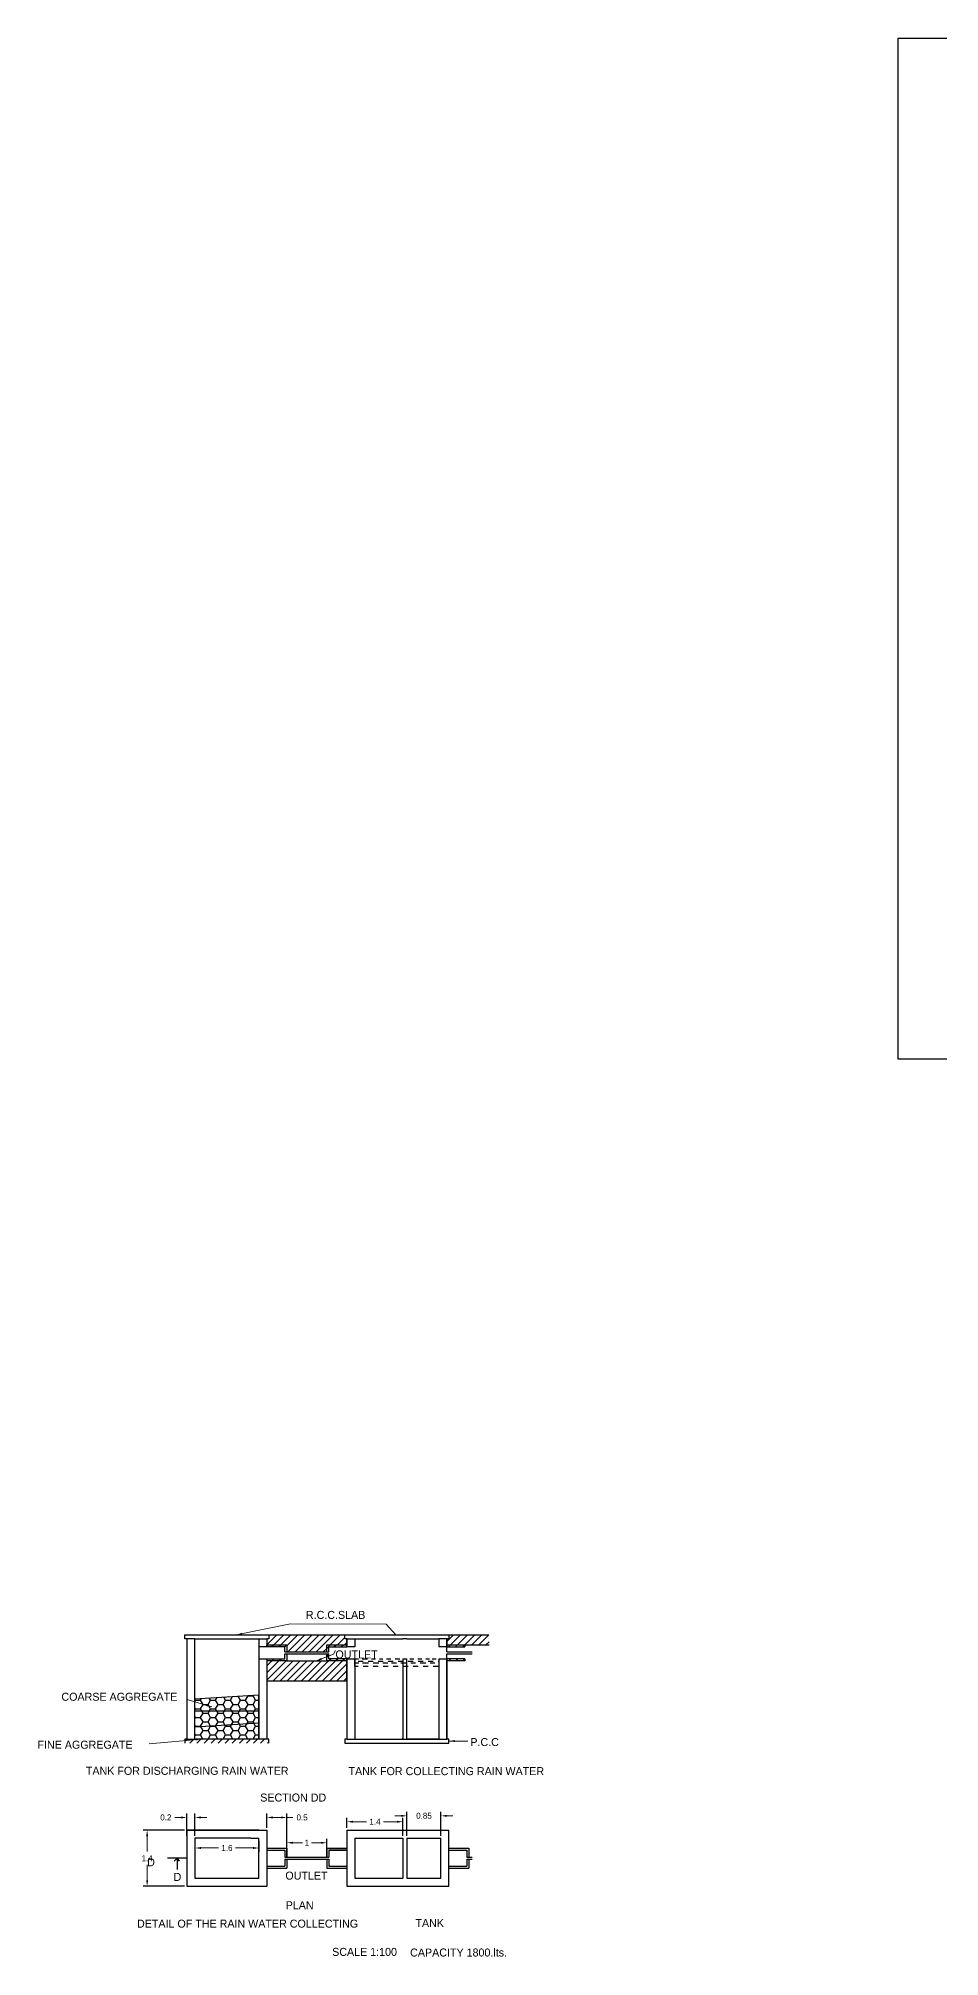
# Model space of a CAD drawing. Header units: inches. Extents: x -100 to 1476, y -184 to 112.
# Drawn here: x 129.7 to 152.23, y -10.99 to 36.95 of the extents above; entities that cross this region are included whole.
import ezdxf

# ---------------------------------------------------------------- set-up
doc = ezdxf.new("R2010")
doc.units = ezdxf.units.IN
doc.header["$MEASUREMENT"] = 0
doc.header["$PDMODE"] = 66
doc.dimstyles.get("Standard").update_dxf_attribs({"dimtxt": 0.15, "dimasz": 0.15, "dimexe": 0.1, "dimexo": 0.0625, "dimgap": 0.09, "dimtad": 0, "dimtih": 1, "dimtoh": 1, "dimdec": 4, "dimdsep": 46, "dimtxsty": 'Standard', "dimcen": 0.09, "dimadec": 0, "dimazin": 0, "dimtfac": 1, "dimtdec": 4, "dimtofl": 0, "dimtmove": 0, "dimatfit": 3, "dimfxl": 0, "dimtolj": 1, "dimtzin": 0, "dimlwd": 15, "dimarcsym": 0})
pattern_1 = [(45, (24.31968, -43.2292), (-0.08838835, 0.08838835), [])]

# ---------------------------------------------------------------- blocks, each defined once
blk = doc.blocks.new('*D417')
at = {"color": 0, "lineweight": -2, "transparency": 16777216}
for p, q in [((133.356, -7.832), (132.323, -7.832)), ((133.356, -9.232), (132.323, -9.232))]:
    blk.add_line(p, q, dxfattribs=at)
at = {"color": 0, "lineweight": 15, "transparency": 16777216}
for p, q in [((132.423, -7.982), (132.423, -8.367)), ((132.423, -9.082), (132.423, -8.697))]:
    blk.add_line(p, q, dxfattribs=at)
at = {"color": 0, "linetype": 'ByBlock', "lineweight": 18, "ltscale": 3, "transparency": 16777216}
for points in [[(132.448, -7.982), (132.398, -7.982), (132.423, -7.832)], [(132.398, -9.082), (132.448, -9.082), (132.423, -9.232)]]:
    blk.add_solid(points, dxfattribs=at)
at = {"layer": 'Defpoints', "color": 0, "linetype": 'ByBlock', "lineweight": 18, "transparency": 16777216}
for p in [(133.418, -7.832), (132.423, -9.232), (133.418, -9.232)]:
    blk.add_point(p, dxfattribs=at)
at = {"color": 0, "linetype": 'ByBlock', "ltscale": 3, "transparency": 16777216, "insert": (132.423, -8.532), "char_height": 0.15, "attachment_point": 5}
blk.add_mtext('\\A1;1.4', dxfattribs=at)
blk = doc.blocks.new('*D418')
at = {"color": 0, "lineweight": 15, "transparency": 16777216}
for p, q in [((133.268, -7.513), (133.118, -7.513)), ((133.768, -7.513), (133.918, -7.513))]:
    blk.add_line(p, q, dxfattribs=at)
at = {"color": 0, "lineweight": -2, "transparency": 16777216}
for p, q in [((133.418, -7.97), (133.418, -7.413)), ((133.618, -7.97), (133.618, -7.413))]:
    blk.add_line(p, q, dxfattribs=at)
at = {"color": 0, "linetype": 'ByBlock', "lineweight": 18, "ltscale": 3, "transparency": 16777216}
for points in [[(133.268, -7.538), (133.268, -7.488), (133.418, -7.513)], [(133.768, -7.488), (133.768, -7.538), (133.618, -7.513)]]:
    blk.add_solid(points, dxfattribs=at)
at = {"layer": 'Defpoints', "color": 0, "linetype": 'ByBlock', "lineweight": 18, "transparency": 16777216}
for p in [(133.418, -7.513), (133.418, -8.032), (133.618, -8.032)]:
    blk.add_point(p, dxfattribs=at)
at = {"color": 0, "linetype": 'ByBlock', "ltscale": 3, "transparency": 16777216, "insert": (132.891, -7.513), "char_height": 0.15, "attachment_point": 5}
blk.add_mtext('\\A1;0.2', dxfattribs=at)
blk = doc.blocks.new('*D419')
at = {"color": 0, "lineweight": -2, "transparency": 16777216}
for p, q in [((133.618, -8.032), (133.618, -8.376)), ((135.218, -8.095), (135.218, -8.376))]:
    blk.add_line(p, q, dxfattribs=at)
at = {"color": 0, "lineweight": 15, "transparency": 16777216}
for p, q in [((133.768, -8.276), (134.203, -8.276)), ((135.068, -8.276), (134.633, -8.276))]:
    blk.add_line(p, q, dxfattribs=at)
at = {"color": 0, "linetype": 'ByBlock', "lineweight": 18, "ltscale": 3, "transparency": 16777216}
for points in [[(133.768, -8.251), (133.768, -8.301), (133.618, -8.276)], [(135.068, -8.301), (135.068, -8.251), (135.218, -8.276)]]:
    blk.add_solid(points, dxfattribs=at)
at = {"layer": 'Defpoints', "color": 0, "linetype": 'ByBlock', "lineweight": 18, "transparency": 16777216}
for p in [(133.618, -7.97), (135.218, -8.032), (135.218, -8.276)]:
    blk.add_point(p, dxfattribs=at)
at = {"color": 0, "linetype": 'ByBlock', "ltscale": 3, "transparency": 16777216, "insert": (134.418, -8.276), "char_height": 0.15, "attachment_point": 5}
blk.add_mtext('\\A1;1.6', dxfattribs=at)
blk = doc.blocks.new('*D420')
at = {"color": 0, "lineweight": -2, "transparency": 16777216}
for p, q in [((135.418, -7.77), (135.418, -7.413)), ((135.918, -8.22), (135.918, -7.413))]:
    blk.add_line(p, q, dxfattribs=at)
at = {"color": 0, "lineweight": 15, "transparency": 16777216}
for p, q in [((135.568, -7.513), (135.768, -7.513)), ((135.918, -7.513), (136.068, -7.513))]:
    blk.add_line(p, q, dxfattribs=at)
at = {"color": 0, "linetype": 'ByBlock', "lineweight": 18, "ltscale": 3, "transparency": 16777216}
for points in [[(135.568, -7.488), (135.568, -7.538), (135.418, -7.513)], [(135.768, -7.538), (135.768, -7.488), (135.918, -7.513)]]:
    blk.add_solid(points, dxfattribs=at)
at = {"layer": 'Defpoints', "color": 0, "linetype": 'ByBlock', "lineweight": 18, "transparency": 16777216}
for p in [(135.918, -7.513), (135.418, -7.832), (135.918, -8.282)]:
    blk.add_point(p, dxfattribs=at)
at = {"color": 0, "linetype": 'ByBlock', "ltscale": 3, "transparency": 16777216, "insert": (136.296, -7.513), "char_height": 0.15, "attachment_point": 5}
blk.add_mtext('\\A1;0.5', dxfattribs=at)
blk = doc.blocks.new('*D421')
at = {"color": 0, "lineweight": -2, "transparency": 16777216}
for p, q in [((135.918, -8.495), (135.918, -8.045)), ((136.918, -8.495), (136.918, -8.045))]:
    blk.add_line(p, q, dxfattribs=at)
at = {"color": 0, "lineweight": 15, "transparency": 16777216}
for p, q in [((136.068, -8.145), (136.303, -8.145)), ((136.768, -8.145), (136.533, -8.145))]:
    blk.add_line(p, q, dxfattribs=at)
at = {"color": 0, "linetype": 'ByBlock', "lineweight": 18, "ltscale": 3, "transparency": 16777216}
for points in [[(136.068, -8.12), (136.068, -8.17), (135.918, -8.145)], [(136.768, -8.17), (136.768, -8.12), (136.918, -8.145)]]:
    blk.add_solid(points, dxfattribs=at)
at = {"layer": 'Defpoints', "color": 0, "linetype": 'ByBlock', "lineweight": 18, "transparency": 16777216}
for p in [(136.918, -8.145), (135.918, -8.557), (136.918, -8.557)]:
    blk.add_point(p, dxfattribs=at)
at = {"color": 0, "linetype": 'ByBlock', "ltscale": 3, "transparency": 16777216, "insert": (136.418, -8.145), "char_height": 0.15, "attachment_point": 5}
blk.add_mtext('\\A1;1', dxfattribs=at)
blk = doc.blocks.new('*D422')
at = {"color": 0, "lineweight": -2, "transparency": 16777216}
for p, q in [((137.418, -7.77), (137.418, -7.519)), ((138.818, -7.97), (138.818, -7.519))]:
    blk.add_line(p, q, dxfattribs=at)
at = {"color": 0, "lineweight": 15, "transparency": 16777216}
for p, q in [((137.568, -7.619), (137.903, -7.619)), ((138.668, -7.619), (138.333, -7.619))]:
    blk.add_line(p, q, dxfattribs=at)
at = {"color": 0, "linetype": 'ByBlock', "lineweight": 18, "ltscale": 3, "transparency": 16777216}
for points in [[(137.568, -7.594), (137.568, -7.644), (137.418, -7.619)], [(138.668, -7.644), (138.668, -7.594), (138.818, -7.619)]]:
    blk.add_solid(points, dxfattribs=at)
at = {"layer": 'Defpoints', "color": 0, "linetype": 'ByBlock', "lineweight": 18, "transparency": 16777216}
for p in [(138.818, -7.619), (137.418, -7.832), (138.818, -8.032)]:
    blk.add_point(p, dxfattribs=at)
at = {"color": 0, "linetype": 'ByBlock', "ltscale": 3, "transparency": 16777216, "insert": (138.118, -7.619), "char_height": 0.15, "attachment_point": 5}
blk.add_mtext('\\A1;1.4', dxfattribs=at)
blk = doc.blocks.new('*D423')
at = {"color": 0, "lineweight": 15, "transparency": 16777216}
for p, q in [((138.768, -7.472), (138.618, -7.472)), ((139.918, -7.472), (140.068, -7.472))]:
    blk.add_line(p, q, dxfattribs=at)
at = {"color": 0, "lineweight": -2, "transparency": 16777216}
for p, q in [((138.918, -7.97), (138.918, -7.372)), ((139.768, -7.97), (139.768, -7.372))]:
    blk.add_line(p, q, dxfattribs=at)
at = {"color": 0, "linetype": 'ByBlock', "lineweight": 18, "ltscale": 3, "transparency": 16777216}
for points in [[(138.768, -7.497), (138.768, -7.447), (138.918, -7.472)], [(139.918, -7.447), (139.918, -7.497), (139.768, -7.472)]]:
    blk.add_solid(points, dxfattribs=at)
at = {"layer": 'Defpoints', "color": 0, "linetype": 'ByBlock', "lineweight": 18, "transparency": 16777216}
for p in [(139.768, -7.472), (138.918, -8.032), (139.768, -8.032)]:
    blk.add_point(p, dxfattribs=at)
at = {"color": 0, "linetype": 'ByBlock', "ltscale": 3, "transparency": 16777216, "insert": (139.343, -7.472), "char_height": 0.15, "attachment_point": 5}
blk.add_mtext('\\A1;0.85', dxfattribs=at)

msp = doc.modelspace()

# ---------------------------------------------------------------- hatches: boundary and pattern name
h = msp.add_hatch()
h.set_pattern_fill('ANSI31', color=0, style=0)
h.set_pattern_definition(pattern_1)
h.paths.add_polyline_path([(137.41802, -3.60225), (136.91802, -3.60225), (135.91802, -3.60225), (135.41802, -3.60225), (135.41802, -4.10225), (137.41802, -4.10225)])
h.paths.add_polyline_path([(137.41802, -3.05225), (137.36802, -3.05225), (137.36802, -2.95225), (135.46863, -2.95225), (135.46863, -3.05225), (135.41802, -3.05225), (135.41802, -3.20225), (135.86802, -3.20225), (135.91802, -3.20225), (135.91802, -3.37725), (136.59565, -3.37725), (136.91802, -3.37725), (136.91802, -3.20225), (137.41802, -3.20225)])
h = msp.add_hatch()
h.set_pattern_fill('ANSI31', color=0, style=0)
h.set_pattern_definition(pattern_1)
h.paths.add_polyline_path([(140.97125, -2.95225), (139.96802, -2.95225), (139.96802, -3.05225), (139.91802, -3.05225), (139.91802, -3.20225), (140.36802, -3.20225), (140.97125, -3.20225)])
h.paths.add_polyline_path([(140.36802, -3.20225), (139.91802, -3.20225), (139.91802, -3.25225), (140.36802, -3.25225)])
h.paths.add_polyline_path([(140.36802, -3.55225), (139.91802, -3.55225), (139.91802, -3.60225), (140.36802, -3.60225)])
h = msp.add_hatch()
h.set_pattern_fill('DASH', color=0, style=0)
h.set_pattern_definition([(0, (24.31968, -43.2292), (0.125, 0.125), [0.125, -0.125])])
h.paths.add_polyline_path([(138.81802, -3.55225), (137.61802, -3.55225), (137.61802, -3.75225), (138.81802, -3.75225)])
h.paths.add_polyline_path([(139.71802, -3.55225), (138.91802, -3.55225), (138.91802, -3.75225), (139.71802, -3.75225)])
h.paths.add_polyline_path([(138.91802, -3.55225), (138.81802, -3.55225), (138.81802, -3.75225), (138.91802, -3.75225)])
h = msp.add_hatch()
h.set_pattern_fill('HONEY', color=0, style=0)
h.set_pattern_definition([(0, (24.31968, -43.2292), (0.1875, 0.108253175), [0.125, -0.25]), (120, (24.31968, -43.2292), (-0.1875, 0.10825318), [0.125, -0.25]), (60, (24.31968, -43.2292), (4e-10, 0.21650635), [-0.25, 0.125])])
h.paths.add_polyline_path([(135.21802, -5.15225), (133.61802, -5.25225), (133.61802, -5.55225), (135.21802, -5.55225)])
h.paths.add_polyline_path([(135.21802, -4.85225), (133.61802, -4.85225), (133.61802, -5.25225), (135.21802, -5.15225)])
h.paths.add_polyline_path([(135.21802, -4.45225), (133.61802, -4.55225), (133.61802, -4.85225), (135.21802, -4.85225)])
h = msp.add_hatch()
h.set_pattern_fill('ANSI31', color=0, style=0)
h.set_pattern_definition(pattern_1)
h.paths.add_polyline_path([(135.46802, -5.55225), (135.41802, -5.55225), (135.21802, -5.55225), (133.61802, -5.55225), (133.41802, -5.55225), (133.36802, -5.55225), (133.36802, -5.65225), (135.41802, -5.65225), (135.46802, -5.65225)])

# ---------------------------------------------------------------- linework, layer by layer
at = {"color": 0}
for p, q in [((138.3946, -2.68351), (138.64302, -2.95225)), ((133.36802, -3.05225), (133.36802, -2.95225)), ((133.36802, -2.95225), (135.41863, -2.95225)), ((133.41802, -3.05225), (133.36802, -3.05225)), ((133.61802, -3.05225), (133.41802, -3.05225)), ((133.41802, -3.05225), (133.41802, -5.55225)), ((133.61802, -3.05225), (135.21802, -3.05225)), ((133.61802, -5.55225), (133.61802, -3.05225)), ((135.21802, -3.05225), (135.21802, -5.55225)), ((135.21802, -3.05225), (135.41802, -3.05225)), ((135.41802, -3.25225), (135.21802, -3.25225)), ((135.21802, -3.25225), (135.21802, -3.55225)), ((135.41802, -3.05225), (135.41802, -3.25225)), ((135.46863, -3.05225), (135.41802, -3.05225)), ((135.41802, -3.05225), (135.41802, -3.25225)), ((135.41802, -3.25225), (135.41802, -3.20225)), ((135.41802, -3.20225), (135.86802, -3.20225)), ((135.86802, -3.25225), (135.41802, -3.25225)), ((135.41863, -2.95225), (135.46863, -2.95225)), ((135.46863, -2.95225), (135.46863, -3.05225)), ((135.46863, -2.95225), (137.36802, -2.95225)), ((135.59074, -3.20225), (135.53479, -3.25225)), ((135.77817, -3.20225), (135.71663, -3.25225)), ((135.86802, -3.20225), (135.91802, -3.20225)), ((135.91802, -3.20225), (135.86802, -3.25225)), ((135.86802, -3.37725), (135.86802, -3.25225)), ((135.91802, -3.20225), (135.91802, -3.37725)), ((136.91802, -3.37725), (136.91802, -3.20225)), ((136.91802, -3.20225), (137.41802, -3.20225)), ((136.91802, -3.28975), (137.00171, -3.20225)), ((136.96802, -3.37725), (136.96802, -3.25225)), ((136.96802, -3.25225), (137.41802, -3.25225)), ((137.16802, -3.20225), (137.09733, -3.25225)), ((137.35753, -3.20225), (137.26857, -3.25225)), ((137.36802, -3.05225), (137.36802, -2.95225)), ((137.36802, -2.95225), (139.91802, -2.95225)), ((137.41802, -3.05225), (137.36802, -3.05225)), ((137.41802, -3.25225), (137.41802, -3.05225)), ((137.41802, -3.05225), (137.41802, -3.25225)), ((137.41802, -3.05225), (137.61802, -3.05225)), ((137.41802, -3.05225), (138.81802, -3.05225)), ((137.61802, -3.25225), (137.41802, -3.25225)), ((137.61802, -3.05225), (137.61802, -3.25225)), ((137.61802, -3.05225), (137.61802, -3.25225)), ((138.91802, -3.05225), (138.81802, -3.05225)), ((138.91802, -3.05225), (139.71802, -3.05225)), ((139.71802, -3.05225), (139.71802, -3.25225)), ((139.91802, -3.05225), (139.71802, -3.05225)), ((139.91802, -3.25225), (139.71802, -3.25225)), ((139.91802, -2.95225), (139.96802, -2.95225)), ((139.91802, -3.37725), (139.91802, -3.05225)), ((139.96802, -3.05225), (139.91802, -3.05225)), ((139.91802, -3.05225), (139.91802, -3.25225)), ((139.91802, -3.20225), (140.36802, -3.20225)), ((139.91802, -3.25225), (140.36802, -3.25225)), ((139.96802, -2.95225), (139.96802, -3.05225)), ((139.96802, -2.95225), (140.96802, -2.95225)), ((140.36802, -3.20225), (140.36802, -3.25225)), ((140.36802, -3.20225), (140.97125, -3.20225)), ((135.21802, -3.55225), (135.41802, -3.55225)), ((135.41802, -3.55225), (135.41802, -5.55225)), ((135.41802, -3.55225), (135.86802, -3.55225)), ((135.91802, -3.60225), (135.41802, -3.60225)), ((135.41802, -3.60225), (135.41802, -4.10225)), ((135.54038, -3.60225), (135.58794, -3.55225)), ((135.70823, -3.60225), (135.78377, -3.55225)), ((135.86802, -3.37725), (136.59565, -3.37725)), ((135.86802, -3.55225), (135.86802, -3.42725)), ((135.86802, -3.42725), (136.59565, -3.42725)), ((135.91802, -3.42725), (135.91802, -3.55225)), ((135.91802, -3.55225), (135.91802, -3.60225)), ((135.91802, -3.60225), (135.91802, -3.57725)), ((135.91802, -3.60225), (136.91802, -3.60225)), ((136.59565, -3.37725), (136.96802, -3.37725)), ((136.59565, -3.42725), (136.96802, -3.42725)), ((136.91802, -3.60225), (136.91802, -3.42725)), ((136.91802, -3.51475), (136.96802, -3.42725)), ((137.41802, -3.60225), (136.91802, -3.60225)), ((136.95704, -3.60225), (137.0141, -3.55225)), ((136.96802, -3.55225), (136.96802, -3.42725)), ((137.41802, -3.55225), (136.96802, -3.55225)), ((137.12189, -3.60225), (137.19302, -3.55225)), ((137.28675, -3.60225), (137.35332, -3.55225)), ((137.41802, -4.10225), (137.41802, -3.55225)), ((137.41802, -3.55225), (137.41802, -5.55225)), ((137.41802, -3.55225), (137.61802, -3.55225)), ((137.61802, -3.55225), (137.61802, -5.54944)), ((137.61802, -3.75225), (137.61802, -3.55225)), ((137.61802, -3.55225), (137.70505, -3.55225)), ((137.61802, -3.65225), (137.71231, -3.65225)), ((137.7958, -3.55225), (137.93373, -3.55225)), ((137.80305, -3.65225), (137.95551, -3.65225)), ((138.03174, -3.55225), (138.12975, -3.55225)), ((138.0753, -3.65225), (138.21324, -3.65225)), ((138.23502, -3.55225), (138.31125, -3.55225)), ((138.31488, -3.65225), (138.4383, -3.65225)), ((138.40563, -3.55225), (138.51453, -3.55225)), ((138.53268, -3.65225), (138.6561, -3.65225)), ((138.62706, -3.55225), (138.74322, -3.55225)), ((138.76137, -3.65225), (138.91802, -3.65225)), ((138.81802, -3.55225), (138.81802, -5.53252)), ((138.81802, -3.55225), (138.91802, -3.55225)), ((138.91802, -5.55225), (138.91802, -3.55225)), ((138.99369, -3.55225), (139.0917, -3.55225)), ((139.01547, -3.65225), (139.13526, -3.65225)), ((139.19334, -3.55225), (139.28772, -3.55225)), ((139.24779, -3.65225), (139.38936, -3.65225)), ((139.38573, -3.55225), (139.48011, -3.55225)), ((139.49463, -3.65225), (139.61805, -3.65225)), ((139.54908, -3.55225), (139.65072, -3.55225)), ((139.71802, -3.55225), (139.71802, -5.55225)), ((139.71802, -3.55225), (139.91802, -3.55225)), ((139.71802, -3.55225), (139.71802, -3.75225)), ((139.91802, -3.37725), (140.41802, -3.37725)), ((139.91802, -5.55225), (139.91802, -3.42725)), ((139.91802, -3.42725), (140.41802, -3.42725)), ((139.91802, -3.55225), (139.91802, -5.55225)), ((140.36802, -3.55225), (139.91802, -3.55225)), ((140.36802, -3.60225), (139.91802, -3.60225)), ((140.36802, -3.55225), (140.36802, -3.60225)), ((140.41802, -3.37725), (140.5501, -3.37725)), ((140.41802, -3.42725), (140.5501, -3.42725)), ((135.41802, -4.10225), (137.41802, -4.10225)), ((135.21802, -4.45225), (133.61802, -4.55225)), ((133.61802, -4.85225), (133.61802, -4.55225)), ((135.21802, -4.85225), (135.21802, -4.45225)), ((135.21802, -4.85225), (133.61802, -4.85225)), ((135.21802, -5.15225), (133.61802, -5.25225)), ((133.61802, -5.55225), (133.61802, -5.25225)), ((135.21802, -5.15225), (135.21802, -4.85225)), ((135.21802, -5.55225), (135.21802, -5.15225)), ((133.41802, -5.55225), (133.36802, -5.55225)), ((133.36802, -5.55225), (133.36802, -5.65225)), ((133.41802, -5.55225), (133.61802, -5.55225)), ((135.21802, -5.55225), (133.61802, -5.55225)), ((135.41802, -5.55225), (135.21802, -5.55225)), ((135.46802, -5.55225), (135.41802, -5.55225)), ((135.46802, -5.65225), (135.46802, -5.55225)), ((137.41802, -5.55225), (137.36802, -5.55225)), ((137.36802, -5.55225), (137.36802, -5.65225)), ((137.36802, -5.65225), (139.91802, -5.65225)), ((137.41802, -5.55225), (137.61802, -5.55225)), ((137.61802, -5.53252), (137.61802, -5.54944)), ((137.61802, -5.55225), (137.61802, -5.54944)), ((137.61802, -5.55225), (138.81802, -5.55225)), ((138.81802, -5.55225), (138.81802, -5.53252)), ((138.81802, -5.55225), (138.91802, -5.55225)), ((139.71802, -5.55225), (138.91802, -5.55225)), ((138.91802, -5.55225), (139.71802, -5.55225)), ((139.71802, -5.55225), (139.91802, -5.55225)), ((139.96802, -5.55225), (139.91802, -5.55225)), ((139.91802, -5.65225), (139.96802, -5.65225)), ((139.96802, -5.65225), (139.96802, -5.55225)), ((133.61802, -7.83219), (133.41802, -7.83219)), ((133.41802, -7.83219), (133.41802, -9.23219)), ((133.41802, -7.83219), (135.21802, -7.83219)), ((135.21802, -7.83219), (133.61802, -7.83219)), ((135.01802, -8.03219), (133.61802, -8.03219)), ((133.61802, -8.03219), (133.61802, -9.03219)), ((135.01802, -8.03219), (135.21802, -8.03219)), ((135.21802, -7.83219), (135.41802, -7.83219)), ((135.21802, -9.03219), (135.21802, -8.03219)), ((135.41802, -7.83219), (135.41802, -9.23219)), ((137.41802, -7.83219), (137.41802, -9.23219)), ((137.41802, -7.83219), (139.96802, -7.83219)), ((137.61802, -8.03219), (137.61802, -9.03219)), ((137.61802, -8.03219), (138.81802, -8.03219)), ((138.81802, -8.03219), (138.81802, -9.03219)), ((138.91802, -8.03219), (139.76802, -8.03219)), ((138.91802, -8.03219), (138.91802, -9.03219)), ((139.76802, -9.03219), (139.76802, -8.03219)), ((139.96802, -9.23219), (139.96802, -7.83219)), ((133.41802, -8.53219), (132.93076, -8.53219)), ((133.17439, -8.53219), (133.10213, -8.60763)), ((133.17439, -8.53219), (133.17439, -8.81203)), ((133.17439, -8.53219), (133.17439, -8.63256)), ((133.17439, -8.53219), (133.22697, -8.60264)), ((135.41802, -8.28219), (135.91802, -8.28219)), ((135.41802, -8.33219), (135.86802, -8.33219)), ((135.86802, -8.33219), (135.86802, -8.50719)), ((135.86802, -8.50719), (135.91802, -8.50719)), ((135.86802, -8.55719), (135.86802, -8.73219)), ((135.86802, -8.55719), (135.91802, -8.55719)), ((135.91802, -8.28219), (135.91802, -8.50719)), ((135.91802, -8.50719), (136.96802, -8.50719)), ((135.91802, -8.55719), (135.91802, -8.78219)), ((135.91802, -8.55719), (136.96802, -8.55719)), ((136.91802, -8.28219), (137.41802, -8.28219)), ((136.91802, -8.28219), (136.91802, -8.50719)), ((136.91802, -8.55719), (136.91802, -8.78219)), ((136.96802, -8.33219), (137.41802, -8.33219)), ((137.41802, -8.33219), (136.96802, -8.33219)), ((136.96802, -8.33219), (136.96802, -8.50719)), ((136.96802, -8.55719), (136.96802, -8.73219)), ((139.96802, -8.28219), (140.46802, -8.28219)), ((139.96802, -8.33219), (140.41802, -8.33219)), ((140.41802, -8.33219), (140.41802, -8.50719)), ((140.41802, -8.50719), (140.46802, -8.50719)), ((140.41802, -8.55719), (140.41802, -8.73219)), ((140.41802, -8.55719), (140.46802, -8.55719)), ((140.46802, -8.28219), (140.46802, -8.50719)), ((140.46802, -8.50719), (140.5501, -8.50719)), ((140.46802, -8.55719), (140.46802, -8.78219)), ((140.46802, -8.55719), (140.5501, -8.55719)), ((133.61802, -9.03219), (135.01802, -9.03219)), ((135.01802, -9.03219), (135.21802, -9.03219)), ((135.41802, -8.73219), (135.86802, -8.73219)), ((135.41802, -8.78219), (135.91802, -8.78219)), ((136.91802, -8.78219), (137.41802, -8.78219)), ((136.96802, -8.73219), (137.41802, -8.73219)), ((137.61802, -9.03219), (138.81802, -9.03219)), ((138.91802, -9.03219), (139.76802, -9.03219)), ((139.96802, -8.73219), (140.41802, -8.73219)), ((139.96802, -8.78219), (140.46802, -8.78219)), ((133.41802, -9.23219), (135.21802, -9.23219)), ((135.21802, -9.23219), (135.41802, -9.23219)), ((137.41802, -9.23219), (139.96802, -9.23219))]:
    msp.add_line(p, q, dxfattribs=at)
at = {"color": 2}
msp.add_lwpolyline([(197.01908, 36.95225), (151.19234, 36.95225), (151.19234, 11.44433), (197.01908, 11.44433)], close=True, dxfattribs=at)

# ---------------------------------------------------------------- texts
at = {"char_height": 0.2, "width": 7.7878955, "attachment_point": 1}
for s, insert in [('R.C.C.SLAB', (136.39118, -2.35039)), ('OUTLET', (137.12993, -3.33783)), ('COARSE AGGREGATE', (130.27978, -4.39625)), ('FINE AGGREGATE', (129.68181, -5.59451)), ('P.C.C', (140.50257, -5.52831)), ('TANK FOR DISCHARGING RAIN WATER', (130.89154, -6.24701)), ('TANK FOR COLLECTING RAIN WATER', (137.45728, -6.25514)), ('SECTION DD', (135.24973, -6.91507)), ('D', (132.42337, -8.53219)), ('D', (133.08474, -8.89893)), ('OUTLET', (135.87825, -8.86695)), ('DETAIL OF THE RAIN WATER COLLECTING ', (132.16966, -10.06649)), ('PLAN', (135.88609, -9.60753)), ('PLAN', (135.88609, -9.60753)), ('PLAN', (135.88609, -9.60753)), ('TANK', (139.12963, -10.05119)), ('SCALE 1:100', (137.04743, -10.77232)), ('CAPACITY 1800.lts.', (138.997, -10.78843))]:
    msp.add_mtext(s, dxfattribs=dict(at, insert=insert))

# ---------------------------------------------------------------- dimensions: what is measured, and where the dimension line sits
at = {"color": 0}
for base, p1, p2, picture, middle in [((133.41802, -7.51344), (133.61802, -8.03219), (133.41802, -8.03219), '*D418', (132.89052, -7.51344)), ((135.91802, -7.51344), (135.41802, -7.83219), (135.91802, -8.28219), '*D420', (136.29552, -7.51344)), ((138.81802, -7.61884), (137.41802, -7.83219), (138.81802, -8.03219), '*D422', (138.11802, -7.61884)), ((139.76802, -7.47176), (138.91802, -8.03219), (139.76802, -8.03219), '*D423', (139.34302, -7.47176)), ((135.21802, -8.27629), (133.61802, -7.96969), (135.21802, -8.03219), '*D419', (134.41802, -8.27629)), ((136.91802, -8.145), (135.91802, -8.55719), (136.91802, -8.55719), '*D421', (136.41802, -8.145))]:
    dim = msp.add_linear_dim(base=base, p1=p1, p2=p2, dimstyle='Standard', dxfattribs=at)
    dim.commit()
    dim.dimension.update_dxf_attribs({"geometry": picture, "text_midpoint": middle})
dim = msp.add_linear_dim(base=(132.42337, -9.23219), p1=(133.41802, -7.83219), p2=(133.41802, -9.23219), angle=90, dimstyle='Standard', dxfattribs=at)
dim.commit()
dim.dimension.update_dxf_attribs({"geometry": '*D417', "text_midpoint": (132.42337, -8.53219)})

# ---------------------------------------------------------------- leaders
for points in [[(134.64762, -2.95225), (136.00251, -2.67418), (138.3946, -2.68351)], [(136.64551, -3.60225), (137.08063, -3.43009), (137.12993, -3.33783)], [(134.0362, -4.7459), (133.41802, -4.56475)], [(133.78368, -5.55225), (132.47524, -5.6753)], [(139.96802, -5.60225), (140.43969, -5.60741)]]:
    msp.add_leader(points, dimstyle='Standard', override={"dimgap": 0.09, "dimtad": 0}, dxfattribs=at)

doc.saveas('drawing.dxf')
